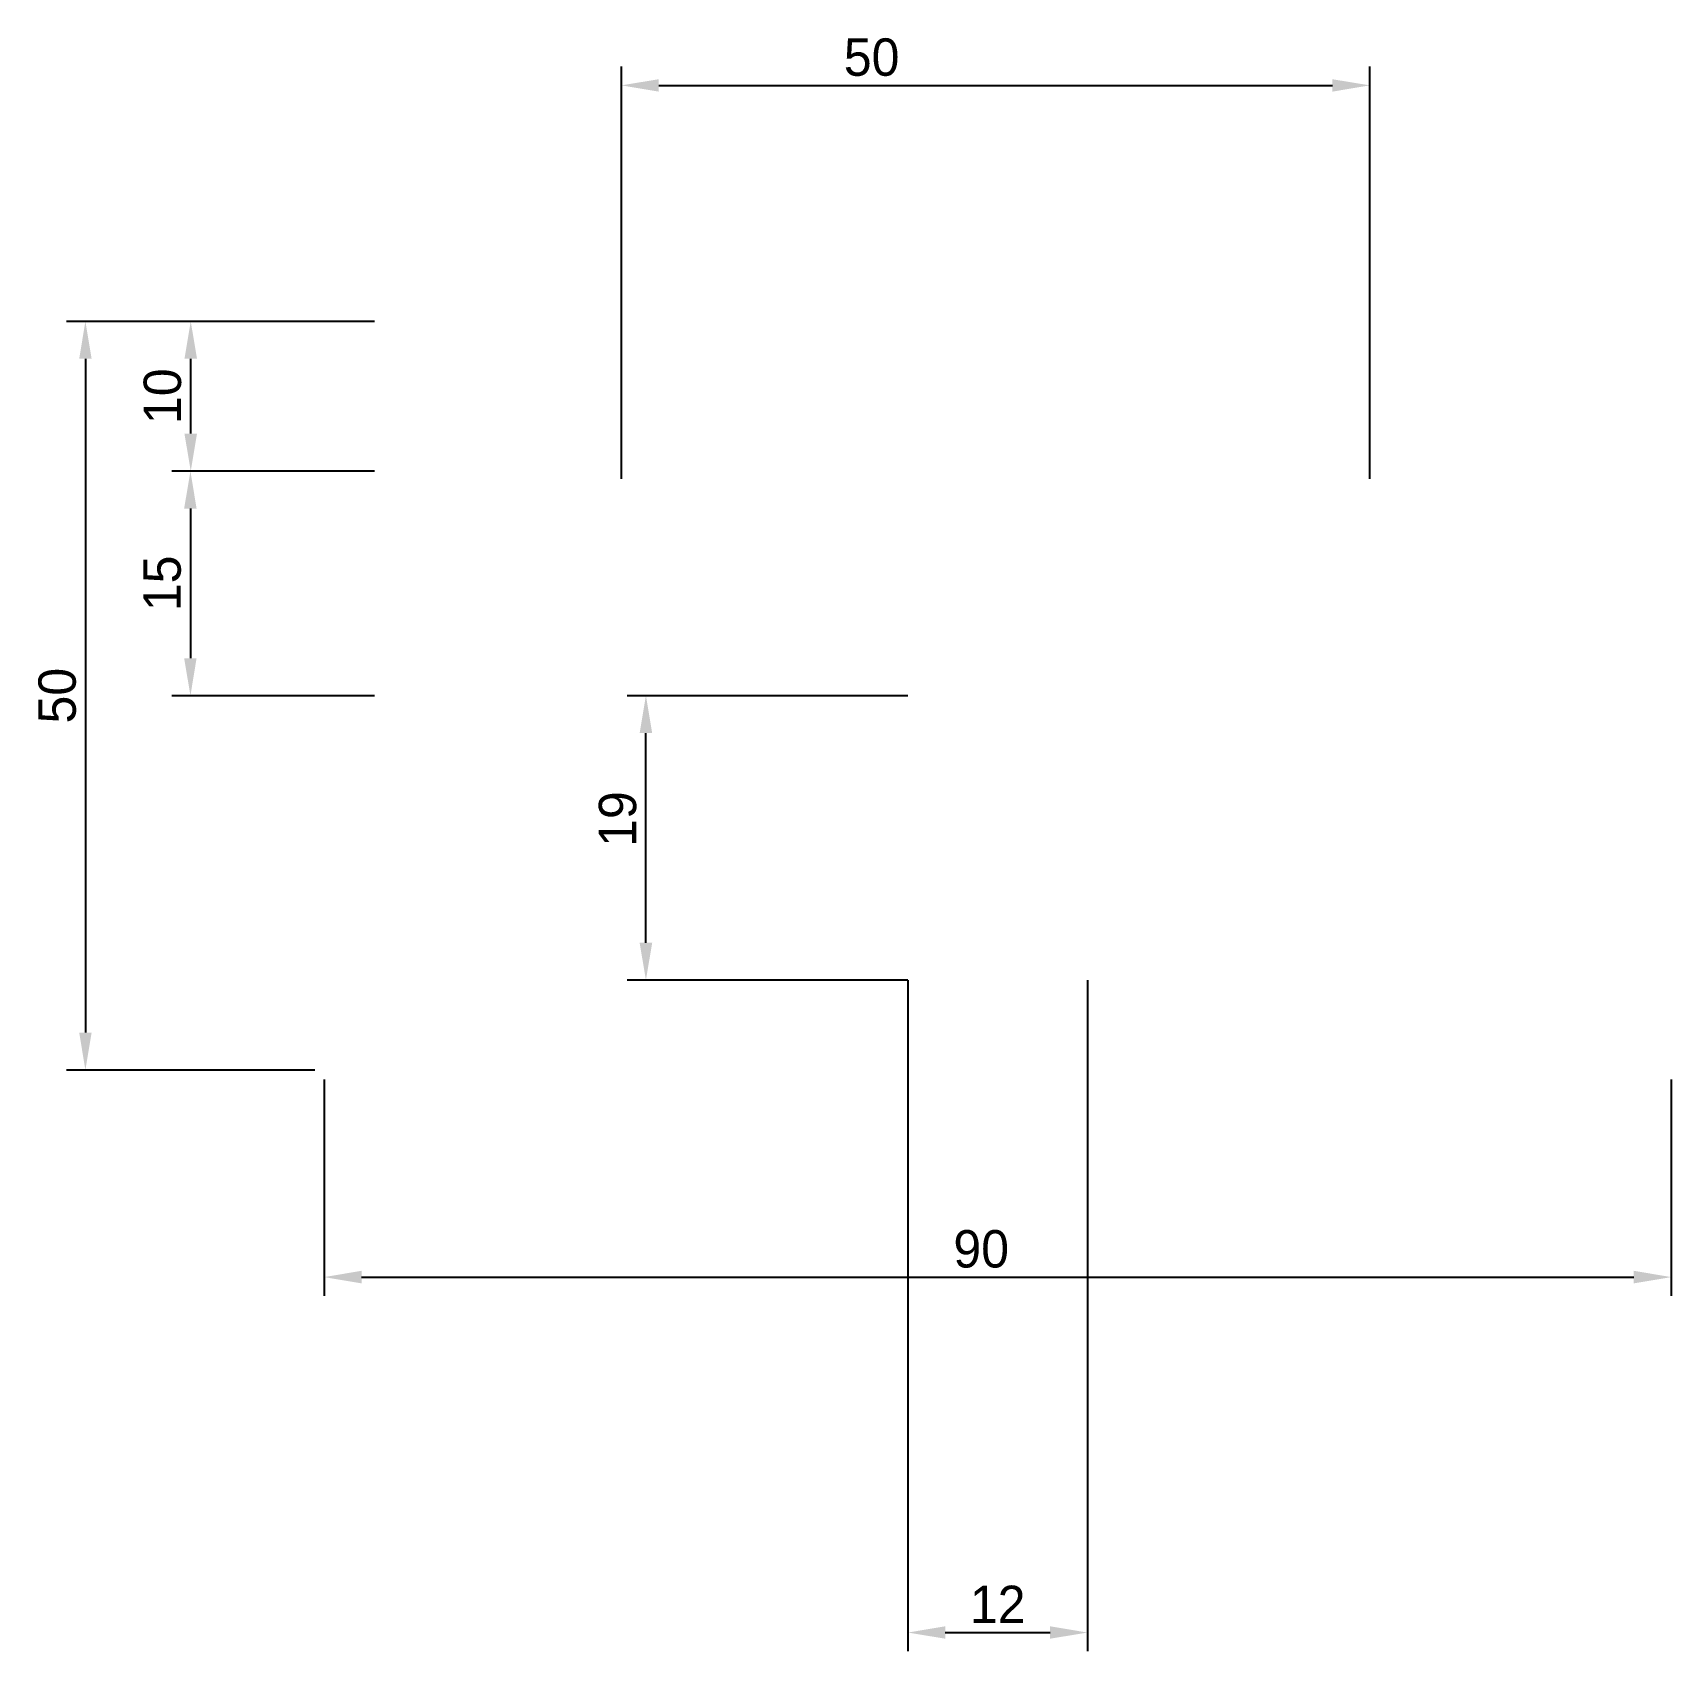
# Model space of a CAD drawing. Header units: millimetres. Extents: x 535 to 644, y 304 to 412.
import ezdxf

# ---------------------------------------------------------------- set-up
doc = ezdxf.new("R2010")
doc.units = ezdxf.units.MM
doc.dimstyles.new('ISO-25', dxfattribs={"dimtxt": 2.5, "dimasz": 2.5, "dimexe": 1.25, "dimexo": 0.625, "dimtad": 1, "dimtxsty": 'Standard', "dimcen": 2.5, "dimadec": 0, "dimazin": 0, "dimtfac": 1, "dimtmove": 0, "dimatfit": 3, "dimfxl": 1, "dimarcsym": 0})

# ---------------------------------------------------------------- blocks, each defined once
blk = doc.blocks.new('*D26')
at = {"color": 0, "lineweight": -2, "transparency": 16777216}
for p, q in [((554.26, 342.03), (554.26, 327.58)), ((644.26, 342.03), (644.26, 327.58)), ((556.76, 328.83), (641.76, 328.83))]:
    blk.add_line(p, q, dxfattribs=at)
at = {"color": 0, "transparency": 16777216}
for points in [[(556.76, 329.25), (556.76, 328.41), (554.26, 328.83)], [(641.76, 329.25), (641.76, 328.41), (644.26, 328.83)]]:
    blk.add_solid(points, dxfattribs=at)
at = {"layer": 'Defpoints', "color": 0, "transparency": 16777216}
for p in [(554.26, 342.66, -0.5), (644.26, 342.66, -0.5), (644.26, 328.83)]:
    blk.add_point(p, dxfattribs=at)
at = {"color": 0, "transparency": 16777216, "insert": (598.16, 330.7), "char_height": 2.5, "attachment_point": 5}
blk.add_mtext('90', dxfattribs=at)
blk = doc.blocks.new('*D27')
at = {"color": 0, "lineweight": -2, "transparency": 16777216}
for p, q in [((553.63, 392.66), (537.06, 392.66)), ((538.31, 390.16), (538.31, 345.16)), ((553.63, 342.66), (537.06, 342.66))]:
    blk.add_line(p, q, dxfattribs=at)
at = {"color": 0, "transparency": 16777216}
for points in [[(537.9, 390.16), (538.73, 390.16), (538.31, 392.66)], [(537.9, 345.16), (538.73, 345.16), (538.31, 342.66)]]:
    blk.add_solid(points, dxfattribs=at)
at = {"layer": 'Defpoints', "color": 0, "transparency": 16777216}
for p in [(554.26, 392.66, -0.5), (538.31, 342.66), (554.26, 342.66, -0.5)]:
    blk.add_point(p, dxfattribs=at)
at = {"color": 0, "transparency": 16777216, "insert": (536.44, 367.66), "char_height": 2.5, "attachment_point": 5, "rotation": 90}
blk.add_mtext('50', dxfattribs=at)
blk = doc.blocks.new('*D34')
at = {"color": 0, "lineweight": -2, "transparency": 16777216}
for p, q in [((593.26, 367.66), (574.51, 367.66)), ((575.76, 351.16), (575.76, 365.16)), ((593.26, 348.66), (574.51, 348.66))]:
    blk.add_line(p, q, dxfattribs=at)
at = {"color": 0, "transparency": 16777216}
for points in [[(575.34, 365.16), (576.18, 365.16), (575.76, 367.66)], [(575.34, 351.16), (576.18, 351.16), (575.76, 348.66)]]:
    blk.add_solid(points, dxfattribs=at)
at = {"layer": 'Defpoints', "color": 0, "transparency": 16777216}
for p in [(575.76, 367.66), (593.88, 367.66, 9.5), (593.88, 348.66, 9.5)]:
    blk.add_point(p, dxfattribs=at)
at = {"color": 0, "transparency": 16777216, "insert": (573.88, 359.42), "char_height": 2.5, "attachment_point": 5, "rotation": 90}
blk.add_mtext('19', dxfattribs=at)
blk = doc.blocks.new('*D35')
at = {"color": 0, "lineweight": -2, "transparency": 16777216}
for p, q in [((593.26, 348.66), (593.26, 303.84)), ((605.26, 348.66), (605.26, 303.84)), ((595.76, 305.09), (602.76, 305.09))]:
    blk.add_line(p, q, dxfattribs=at)
at = {"color": 0, "transparency": 16777216}
for points in [[(595.76, 305.51), (595.76, 304.68), (593.26, 305.09)], [(602.76, 305.51), (602.76, 304.68), (605.26, 305.09)]]:
    blk.add_solid(points, dxfattribs=at)
at = {"layer": 'Defpoints', "color": 0, "transparency": 16777216}
for p in [(593.26, 349.28, 9.5), (605.26, 349.28, 9.5), (605.26, 305.09)]:
    blk.add_point(p, dxfattribs=at)
at = {"color": 0, "transparency": 16777216, "insert": (599.26, 306.97), "char_height": 2.5, "attachment_point": 5}
blk.add_mtext('12', dxfattribs=at)
blk = doc.blocks.new('*D36')
at = {"color": 0, "lineweight": -2, "transparency": 16777216}
for p, q in [((574.12, 382.15), (574.12, 409.67)), ((624.12, 382.15), (624.12, 409.67)), ((576.62, 408.42), (621.62, 408.42))]:
    blk.add_line(p, q, dxfattribs=at)
at = {"color": 0, "transparency": 16777216}
for points in [[(576.62, 408.83), (576.62, 408), (574.12, 408.42)], [(621.62, 408.83), (621.62, 408), (624.12, 408.42)]]:
    blk.add_solid(points, dxfattribs=at)
at = {"layer": 'Defpoints', "color": 0, "transparency": 16777216}
for p in [(624.12, 408.42), (574.12, 381.53, 49.5), (624.12, 381.53, 49.5)]:
    blk.add_point(p, dxfattribs=at)
at = {"color": 0, "transparency": 16777216, "insert": (590.84, 410.29), "char_height": 2.5, "attachment_point": 5}
blk.add_mtext('50', dxfattribs=at)
blk = doc.blocks.new('*D37')
at = {"color": 0, "lineweight": -2, "transparency": 16777216}
for p, q in [((557.63, 382.66), (544.08, 382.66)), ((545.33, 380.16), (545.33, 370.16)), ((557.63, 367.66), (544.08, 367.66))]:
    blk.add_line(p, q, dxfattribs=at)
at = {"color": 0, "transparency": 16777216}
for points in [[(544.91, 380.16), (545.74, 380.16), (545.33, 382.66)], [(544.91, 370.16), (545.74, 370.16), (545.33, 367.66)]]:
    blk.add_solid(points, dxfattribs=at)
at = {"layer": 'Defpoints', "color": 0, "transparency": 16777216}
for p in [(558.26, 382.66, 9.5), (545.33, 367.66), (558.26, 367.66, 9.5)]:
    blk.add_point(p, dxfattribs=at)
at = {"color": 0, "transparency": 16777216, "insert": (543.45, 375.16), "char_height": 2.5, "attachment_point": 5, "rotation": 90}
blk.add_mtext('15', dxfattribs=at)
blk = doc.blocks.new('*D38')
at = {"color": 0, "lineweight": -2, "transparency": 16777216}
for p, q in [((557.63, 392.66), (544.1, 392.66)), ((545.35, 385.16), (545.35, 390.16)), ((557.63, 382.66), (544.1, 382.66))]:
    blk.add_line(p, q, dxfattribs=at)
at = {"color": 0, "transparency": 16777216}
for points in [[(544.93, 390.16), (545.77, 390.16), (545.35, 392.66)], [(544.93, 385.16), (545.77, 385.16), (545.35, 382.66)]]:
    blk.add_solid(points, dxfattribs=at)
at = {"layer": 'Defpoints', "color": 0, "transparency": 16777216}
for p in [(545.35, 392.66), (558.26, 392.66, 9.5), (558.26, 382.66, 9.5)]:
    blk.add_point(p, dxfattribs=at)
at = {"color": 0, "transparency": 16777216, "insert": (543.47, 387.66), "char_height": 2.5, "attachment_point": 5, "rotation": 90}
blk.add_mtext('10', dxfattribs=at)

msp = doc.modelspace()

# ---------------------------------------------------------------- dimensions: what is measured, and where the dimension line sits
for base, p1, p2, picture, middle in [((624.124, 408.416, 49.501), (574.124, 381.528, 99.001), (624.124, 381.528, 99.001), '*D36', (590.842, 408.416, 49.501)), ((644.26, 328.829), (554.26, 342.659, -0.499), (644.26, 342.659, -0.499), '*D26', (598.159, 328.829))]:
    dim = msp.add_linear_dim(base=base, p1=p1, p2=p2, dimstyle='ISO-25')
    dim.commit()
    dim.dimension.update_dxf_attribs({"geometry": picture, "text_midpoint": middle, "dimtype": 160})
for base, p1, p2, picture, middle in [((538.312, 342.659), (554.26, 392.659, -0.499), (554.26, 342.659, -0.499), '*D27', (536.437, 367.659)), ((545.348, 392.659), (558.26, 382.659, 9.501), (558.26, 392.659, 9.501), '*D38', (543.473, 387.659)), ((545.326, 367.659), (558.26, 382.659, 9.501), (558.26, 367.659, 9.501), '*D37', (543.451, 375.159))]:
    dim = msp.add_linear_dim(base=base, p1=p1, p2=p2, angle=90, dimstyle='ISO-25')
    dim.commit()
    dim.dimension.update_dxf_attribs({"geometry": picture, "text_midpoint": middle})
dim = msp.add_linear_dim(base=(575.76, 367.659, 9.501), p1=(593.885, 348.659, 19.001), p2=(593.885, 367.659, 19.001), angle=90, dimstyle='ISO-25')
dim.commit()
dim.dimension.update_dxf_attribs({"geometry": '*D34', "text_midpoint": (575.76, 359.419, 9.501), "dimtype": 160})
dim = msp.add_linear_dim(base=(605.26, 305.094, 9.501), p1=(593.26, 349.284, 19.001), p2=(605.26, 349.284, 19.001), dimstyle='ISO-25')
dim.commit()
dim.dimension.update_dxf_attribs({"geometry": '*D35', "text_midpoint": (599.26, 306.969, 9.501)})

doc.saveas('drawing.dxf')
